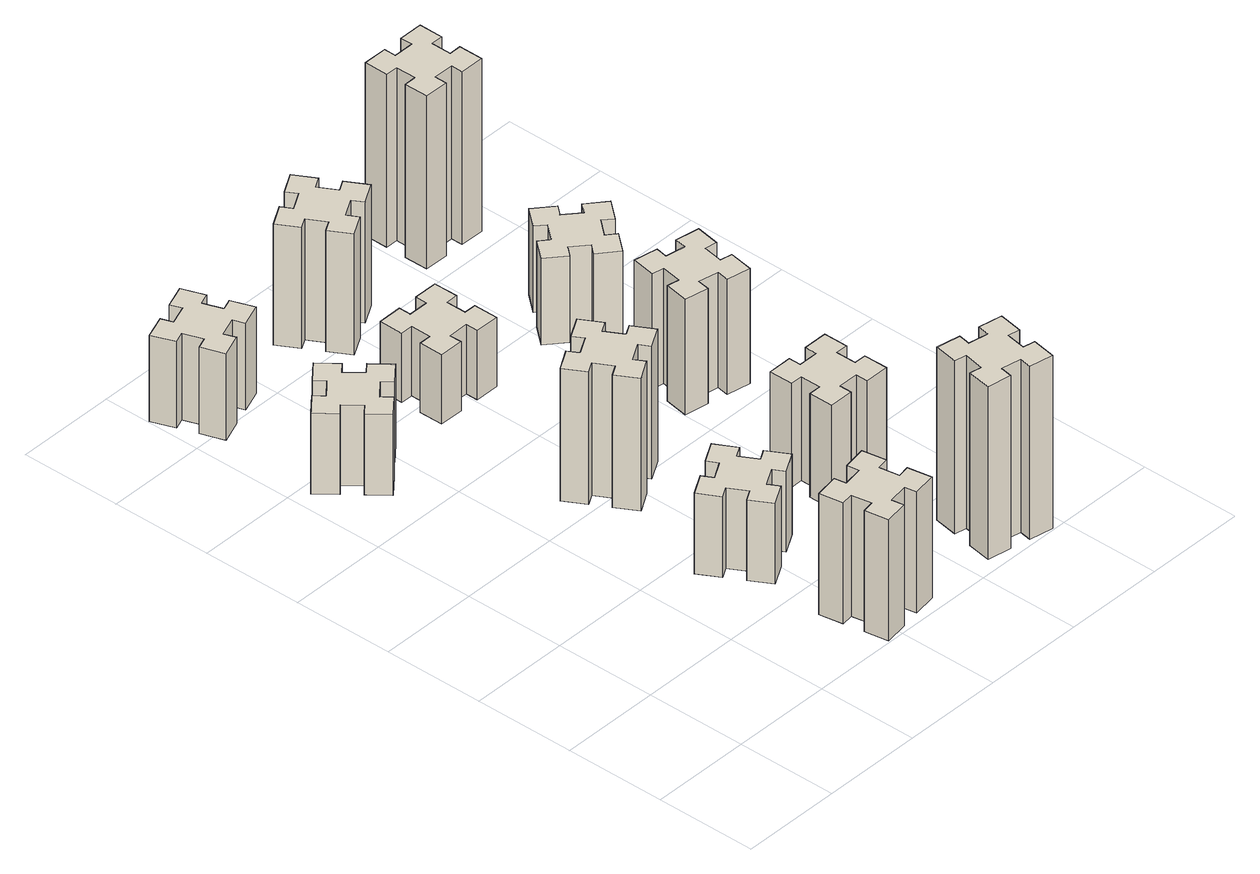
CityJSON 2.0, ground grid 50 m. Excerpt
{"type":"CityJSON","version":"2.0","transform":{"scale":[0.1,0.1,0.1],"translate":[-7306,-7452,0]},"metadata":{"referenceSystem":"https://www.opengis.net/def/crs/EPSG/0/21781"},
"CityObjects":{
"building1":{"type":"Building","attributes":{"class":"1000","function":"1000","usage":"1000","yearOfConstruction":2016,"roofType":"1000","measuredHeight":42,"storeysAboveGround":30,"storeysBelowGround":0},"geometry":[{"type":"Solid","lod":"1","boundaries":[[[[0,1,2,3,4,5,6,7,8,9,10,11,12,13,14,15,16,17,18,19]],[[17,16,20,21]],[[16,15,22,20]],[[15,14,23,22]],[[14,13,24,23]],[[13,12,25,24]],[[12,11,26,25]],[[11,10,27,26]],[[10,9,28,27]],[[9,8,29,28]],[[8,7,30,29]],[[7,6,31,30]],[[6,5,32,31]],[[5,4,33,32]],[[4,3,34,33]],[[3,2,35,34]],[[2,1,36,35]],[[1,0,37,36]],[[0,19,38,37]],[[19,18,39,38]],[[18,17,21,39]],[[24,25,26,27,28,29,30,31,32,33,34,35,36,37,38,39,21,20,22,23]]]]}]},
"building2":{"type":"Building","attributes":{"class":"1000","function":"1000","usage":"1000","yearOfConstruction":2016,"roofType":"1000","measuredHeight":63,"storeysAboveGround":30,"storeysBelowGround":0},"geometry":[{"type":"Solid","lod":"1","boundaries":[[[[40,41,42,43,44,45,46,47,48,49,50,51,52,53,54,55,56,57,58,59]],[[57,56,60,61]],[[56,55,62,60]],[[55,54,63,62]],[[54,53,64,63]],[[53,52,65,64]],[[52,51,66,65]],[[51,50,67,66]],[[50,49,68,67]],[[49,48,69,68]],[[48,47,70,69]],[[47,46,71,70]],[[46,45,72,71]],[[45,44,73,72]],[[44,43,74,73]],[[43,42,75,74]],[[42,41,76,75]],[[41,40,77,76]],[[40,59,78,77]],[[59,58,79,78]],[[58,57,61,79]],[[64,65,66,67,68,69,70,71,72,73,74,75,76,77,78,79,61,60,62,63]]]]}]},
"building3":{"type":"Building","attributes":{"class":"1000","function":"1000","usage":"1000","yearOfConstruction":2016,"roofType":"1000","measuredHeight":45,"storeysAboveGround":30,"storeysBelowGround":0},"geometry":[{"type":"Solid","lod":"1","boundaries":[[[[80,81,82,83,84,85,86,87,88,89,90,91,92,93,94,95,96,97,98,99]],[[97,96,100,101]],[[96,95,102,100]],[[95,94,103,102]],[[94,93,104,103]],[[93,92,105,104]],[[92,91,106,105]],[[91,90,107,106]],[[90,89,108,107]],[[89,88,109,108]],[[88,87,110,109]],[[87,86,111,110]],[[86,85,112,111]],[[85,84,113,112]],[[84,83,114,113]],[[83,82,115,114]],[[82,81,116,115]],[[81,80,117,116]],[[80,99,118,117]],[[99,98,119,118]],[[98,97,101,119]],[[104,105,106,107,108,109,110,111,112,113,114,115,116,117,118,119,101,100,102,103]]]]}]},
"building4":{"type":"Building","attributes":{"class":"1000","function":"1000","usage":"1000","yearOfConstruction":2016,"roofType":"1000","measuredHeight":42,"storeysAboveGround":30,"storeysBelowGround":0},"geometry":[{"type":"Solid","lod":"1","boundaries":[[[[120,121,122,123,124,125,126,127,128,129,130,131,132,133,134,135,136,137,138,139]],[[137,136,140,141]],[[136,135,142,140]],[[135,134,143,142]],[[134,133,144,143]],[[133,132,145,144]],[[132,131,146,145]],[[131,130,147,146]],[[130,129,148,147]],[[129,128,149,148]],[[128,127,150,149]],[[127,126,151,150]],[[126,125,152,151]],[[125,124,153,152]],[[124,123,154,153]],[[123,122,155,154]],[[122,121,156,155]],[[121,120,157,156]],[[120,139,158,157]],[[139,138,159,158]],[[138,137,141,159]],[[144,145,146,147,148,149,150,151,152,153,154,155,156,157,158,159,141,140,142,143]]]]}]},
"building5":{"type":"Building","attributes":{"class":"1000","function":"1000","usage":"1000","yearOfConstruction":2016,"roofType":"1000","measuredHeight":69,"storeysAboveGround":30,"storeysBelowGround":0},"geometry":[{"type":"Solid","lod":"1","boundaries":[[[[160,161,162,163,164,165,166,167,168,169,170,171,172,173,174,175,176,177,178,179]],[[177,176,180,181]],[[176,175,182,180]],[[175,174,183,182]],[[174,173,184,183]],[[173,172,185,184]],[[172,171,186,185]],[[171,170,187,186]],[[170,169,188,187]],[[169,168,189,188]],[[168,167,190,189]],[[167,166,191,190]],[[166,165,192,191]],[[165,164,193,192]],[[164,163,194,193]],[[163,162,195,194]],[[162,161,196,195]],[[161,160,197,196]],[[160,179,198,197]],[[179,178,199,198]],[[178,177,181,199]],[[184,185,186,187,188,189,190,191,192,193,194,195,196,197,198,199,181,180,182,183]]]]}]},
"building6":{"type":"Building","attributes":{"class":"1000","function":"1000","usage":"1000","yearOfConstruction":2016,"roofType":"1000","measuredHeight":36,"storeysAboveGround":30,"storeysBelowGround":0},"geometry":[{"type":"Solid","lod":"1","boundaries":[[[[200,201,202,203,204,205,206,207,208,209,210,211,212,213,214,215,216,217,218,219]],[[217,216,220,221]],[[216,215,222,220]],[[215,214,223,222]],[[214,213,224,223]],[[213,212,225,224]],[[212,211,226,225]],[[211,210,227,226]],[[210,209,228,227]],[[209,208,229,228]],[[208,207,230,229]],[[207,206,231,230]],[[206,205,232,231]],[[205,204,233,232]],[[204,203,234,233]],[[203,202,235,234]],[[202,201,236,235]],[[201,200,237,236]],[[200,219,238,237]],[[219,218,239,238]],[[218,217,221,239]],[[224,225,226,227,228,229,230,231,232,233,234,235,236,237,238,239,221,220,222,223]]]]}]},
"building7":{"type":"Building","attributes":{"class":"1000","function":"1000","usage":"1000","yearOfConstruction":2016,"roofType":"1000","measuredHeight":90,"storeysAboveGround":30,"storeysBelowGround":0},"geometry":[{"type":"Solid","lod":"1","boundaries":[[[[240,241,242,243,244,245,246,247,248,249,250,251,252,253,254,255,256,257,258,259]],[[257,256,260,261]],[[256,255,262,260]],[[255,254,263,262]],[[254,253,264,263]],[[253,252,265,264]],[[252,251,266,265]],[[251,250,267,266]],[[250,249,268,267]],[[249,248,269,268]],[[248,247,270,269]],[[247,246,271,270]],[[246,245,272,271]],[[245,244,273,272]],[[244,243,274,273]],[[243,242,275,274]],[[242,241,276,275]],[[241,240,277,276]],[[240,259,278,277]],[[259,258,279,278]],[[258,257,261,279]],[[264,265,266,267,268,269,270,271,272,273,274,275,276,277,278,279,261,260,262,263]]]]}]},
"building8":{"type":"Building","attributes":{"class":"1000","function":"1000","usage":"1000","yearOfConstruction":2016,"roofType":"1000","measuredHeight":54,"storeysAboveGround":30,"storeysBelowGround":0},"geometry":[{"type":"Solid","lod":"1","boundaries":[[[[280,281,282,283,284,285,286,287,288,289,290,291,292,293,294,295,296,297,298,299]],[[297,296,300,301]],[[296,295,302,300]],[[295,294,303,302]],[[294,293,304,303]],[[293,292,305,304]],[[292,291,306,305]],[[291,290,307,306]],[[290,289,308,307]],[[289,288,309,308]],[[288,287,310,309]],[[287,286,311,310]],[[286,285,312,311]],[[285,284,313,312]],[[284,283,314,313]],[[283,282,315,314]],[[282,281,316,315]],[[281,280,317,316]],[[280,299,318,317]],[[299,298,319,318]],[[298,297,301,319]],[[304,305,306,307,308,309,310,311,312,313,314,315,316,317,318,319,301,300,302,303]]]]}]},
"building9":{"type":"Building","attributes":{"class":"1000","function":"1000","usage":"1000","yearOfConstruction":2016,"roofType":"1000","measuredHeight":63,"storeysAboveGround":30,"storeysBelowGround":0},"geometry":[{"type":"Solid","lod":"1","boundaries":[[[[320,321,322,323,324,325,326,327,328,329,330,331,332,333,334,335,336,337,338,339]],[[337,336,340,341]],[[336,335,342,340]],[[335,334,343,342]],[[334,333,344,343]],[[333,332,345,344]],[[332,331,346,345]],[[331,330,347,346]],[[330,329,348,347]],[[329,328,349,348]],[[328,327,350,349]],[[327,326,351,350]],[[326,325,352,351]],[[325,324,353,352]],[[324,323,354,353]],[[323,322,355,354]],[[322,321,356,355]],[[321,320,357,356]],[[320,339,358,357]],[[339,338,359,358]],[[338,337,341,359]],[[344,345,346,347,348,349,350,351,352,353,354,355,356,357,358,359,341,340,342,343]]]]}]},
"building10":{"type":"Building","attributes":{"class":"1000","function":"1000","usage":"1000","yearOfConstruction":2016,"roofType":"1000","measuredHeight":60,"storeysAboveGround":30,"storeysBelowGround":0},"geometry":[{"type":"Solid","lod":"1","boundaries":[[[[360,361,362,363,364,365,366,367,368,369,370,371,372,373,374,375,376,377,378,379]],[[377,376,380,381]],[[376,375,382,380]],[[375,374,383,382]],[[374,373,384,383]],[[373,372,385,384]],[[372,371,386,385]],[[371,370,387,386]],[[370,369,388,387]],[[369,368,389,388]],[[368,367,390,389]],[[367,366,391,390]],[[366,365,392,391]],[[365,364,393,392]],[[364,363,394,393]],[[363,362,395,394]],[[362,361,396,395]],[[361,360,397,396]],[[360,379,398,397]],[[379,378,399,398]],[[378,377,381,399]],[[384,385,386,387,388,389,390,391,392,393,394,395,396,397,398,399,381,380,382,383]]]]}]},
"building11":{"type":"Building","attributes":{"class":"1000","function":"1000","usage":"1000","yearOfConstruction":2016,"roofType":"1000","measuredHeight":45,"storeysAboveGround":30,"storeysBelowGround":0},"geometry":[{"type":"Solid","lod":"1","boundaries":[[[[400,401,402,403,404,405,406,407,408,409,410,411,412,413,414,415,416,417,418,419]],[[417,416,420,421]],[[416,415,422,420]],[[415,414,423,422]],[[414,413,424,423]],[[413,412,425,424]],[[412,411,426,425]],[[411,410,427,426]],[[410,409,428,427]],[[409,408,429,428]],[[408,407,430,429]],[[407,406,431,430]],[[406,405,432,431]],[[405,404,433,432]],[[404,403,434,433]],[[403,402,435,434]],[[402,401,436,435]],[[401,400,437,436]],[[400,419,438,437]],[[419,418,439,438]],[[418,417,421,439]],[[424,425,426,427,428,429,430,431,432,433,434,435,436,437,438,439,421,420,422,423]]]]}]},
"building12":{"type":"Building","attributes":{"class":"1000","function":"1000","usage":"1000","yearOfConstruction":2016,"roofType":"1000","measuredHeight":90,"storeysAboveGround":30,"storeysBelowGround":0},"geometry":[{"type":"Solid","lod":"1","boundaries":[[[[440,441,442,443,444,445,446,447,448,449,450,451,452,453,454,455,456,457,458,459]],[[457,456,460,461]],[[456,455,462,460]],[[455,454,463,462]],[[454,453,464,463]],[[453,452,465,464]],[[452,451,466,465]],[[451,450,467,466]],[[450,449,468,467]],[[449,448,469,468]],[[448,447,470,469]],[[447,446,471,470]],[[446,445,472,471]],[[445,444,473,472]],[[444,443,474,473]],[[443,442,475,474]],[[442,441,476,475]],[[441,440,477,476]],[[440,459,478,477]],[[459,458,479,478]],[[458,457,461,479]],[[464,465,466,467,468,469,470,471,472,473,474,475,476,477,478,479,461,460,462,463]]]]}]}
},
"vertices":[
[358,2309,0],[434,2373,0],[473,2327,0],[565,2404,0],[488,2496,0],[442,2458,0],[377,2534,0],[423,2573,0],[346,2665,0],[254,2588,0],[293,2542,0],[216,2477,0],[178,2523,0],[86,2446,0],[163,2354,0],[209,2393,0],[273,2316,0],[227,2278,0],[304,2186,0],[396,2263,0],[273,2316,420],[227,2278,420],[209,2393,420],[163,2354,420],[86,2446,420],[178,2523,420],[216,2477,420],[293,2542,420],[254,2588,420],[346,2665,420],[423,2573,420],[377,2534,420],[442,2458,420],[488,2496,420],[565,2404,420],[473,2327,420],[434,2373,420],[358,2309,420],[396,2263,420],[304,2186,420],
[1035,88,0],[1134,106,0],[1144,47,0],[1262,67,0],[1241,186,0],[1182,175,0],[1165,274,0],[1224,284,0],[1203,402,0],[1085,381,0],[1095,322,0],[997,305,0],[987,364,0],[868,343,0],[889,225,0],[948,235,0],[966,137,0],[907,127,0],[927,8,0],[1046,29,0],[966,137,630],[907,127,630],[948,235,630],[889,225,630],[868,343,630],[987,364,630],[997,305,630],[1095,322,630],[1085,381,630],[1203,402,630],[1224,284,630],[1165,274,630],[1182,175,630],[1241,186,630],[1262,67,630],[1144,47,630],[1134,106,630],[1035,88,630],[1046,29,630],[927,8,630],
[235,3286,0],[141,3252,0],[120,3308,0],[7,3267,0],[49,3154,0],[105,3175,0],[139,3081,0],[83,3060,0],[124,2947,0],[237,2989,0],[216,3045,0],[310,3079,0],[330,3023,0],[443,3064,0],[402,3177,0],[346,3156,0],[312,3250,0],[368,3270,0],[327,3383,0],[214,3342,0],[312,3250,450],[368,3270,450],[346,3156,450],[402,3177,450],[443,3064,450],[330,3023,450],[310,3079,450],[216,3045,450],[237,2989,450],[124,2947,450],[83,3060,450],[139,3081,450],[105,3175,450],[49,3154,450],[7,3267,450],[120,3308,450],[141,3252,450],[235,3286,450],[214,3342,450],[327,3383,450],
[954,966,0],[867,916,0],[837,968,0],[733,908,0],[793,804,0],[845,834,0],[895,747,0],[843,717,0],[903,613,0],[1007,673,0],[977,725,0],[1064,775,0],[1094,723,0],[1198,783,0],[1138,887,0],[1086,857,0],[1036,944,0],[1088,974,0],[1028,1078,0],[924,1018,0],[1036,944,420],[1088,974,420],[1086,857,420],[1138,887,420],[1198,783,420],[1094,723,420],[1064,775,420],[977,725,420],[1007,673,420],[903,613,420],[843,717,420],[895,747,420],[845,834,420],[793,804,420],[733,908,420],[837,968,420],[867,916,420],[954,966,420],[924,1018,420],[1028,1078,420],
[845,1574,0],[895,1487,0],[843,1457,0],[903,1353,0],[1007,1413,0],[977,1465,0],[1064,1515,0],[1094,1463,0],[1198,1523,0],[1138,1627,0],[1086,1597,0],[1036,1684,0],[1088,1714,0],[1028,1818,0],[924,1758,0],[954,1706,0],[867,1656,0],[837,1708,0],[733,1648,0],[793,1544,0],[867,1656,690],[837,1708,690],[954,1706,690],[924,1758,690],[1028,1818,690],[1088,1714,690],[1036,1684,690],[1086,1597,690],[1138,1627,690],[1198,1523,690],[1094,1463,690],[1064,1515,690],[977,1465,690],[1007,1413,690],[903,1353,690],[843,1457,690],[895,1487,690],[845,1574,690],[793,1544,690],[733,1648,690],
[1015,2635,0],[915,2635,0],[915,2695,0],[795,2695,0],[795,2575,0],[855,2575,0],[855,2475,0],[795,2475,0],[795,2355,0],[915,2355,0],[915,2415,0],[1015,2415,0],[1015,2355,0],[1135,2355,0],[1135,2475,0],[1075,2475,0],[1075,2575,0],[1135,2575,0],[1135,2695,0],[1015,2695,0],[1075,2575,360],[1135,2575,360],[1075,2475,360],[1135,2475,360],[1135,2355,360],[1015,2355,360],[1015,2415,360],[915,2415,360],[915,2355,360],[795,2355,360],[795,2475,360],[855,2475,360],[855,2575,360],[795,2575,360],[795,2695,360],[915,2695,360],[915,2635,360],[1015,2635,360],[1015,2695,360],[1135,2695,360],
[1706,274,0],[1688,175,0],[1629,186,0],[1608,67,0],[1727,47,0],[1737,106,0],[1835,88,0],[1825,29,0],[1943,8,0],[1964,127,0],[1905,137,0],[1922,235,0],[1981,225,0],[2002,343,0],[1884,364,0],[1874,305,0],[1775,322,0],[1786,381,0],[1667,402,0],[1647,284,0],[1775,322,900],[1786,381,900],[1874,305,900],[1884,364,900],[2002,343,900],[1981,225,900],[1922,235,900],[1905,137,900],[1964,127,900],[1943,8,900],[1825,29,900],[1835,88,900],[1737,106,900],[1727,47,900],[1608,67,900],[1629,186,900],[1688,175,900],[1706,274,900],[1647,284,900],[1667,402,900],
[1555,835,0],[1655,835,0],[1655,775,0],[1775,775,0],[1775,895,0],[1715,895,0],[1715,995,0],[1775,995,0],[1775,1115,0],[1655,1115,0],[1655,1055,0],[1555,1055,0],[1555,1115,0],[1435,1115,0],[1435,995,0],[1495,995,0],[1495,895,0],[1435,895,0],[1435,775,0],[1555,775,0],[1495,895,540],[1435,895,540],[1495,995,540],[1435,995,540],[1435,1115,540],[1555,1115,540],[1555,1055,540],[1655,1055,540],[1655,1115,540],[1775,1115,540],[1775,995,540],[1715,995,540],[1715,895,540],[1775,895,540],[1775,775,540],[1655,775,540],[1655,835,540],[1555,835,540],[1555,775,540],[1435,775,540],
[1086,3177,0],[1036,3264,0],[1088,3294,0],[1028,3398,0],[924,3338,0],[954,3286,0],[867,3236,0],[837,3288,0],[733,3228,0],[793,3124,0],[845,3154,0],[895,3067,0],[843,3037,0],[903,2933,0],[1007,2993,0],[977,3045,0],[1064,3095,0],[1094,3043,0],[1198,3103,0],[1138,3207,0],[1064,3095,630],[1094,3043,630],[977,3045,630],[1007,2993,630],[903,2933,630],[843,3037,630],[895,3067,630],[845,3154,630],[793,3124,630],[733,3228,630],[837,3288,630],[867,3236,630],[954,3286,630],[924,3338,630],[1028,3398,630],[1088,3294,630],[1036,3264,630],[1086,3177,630],[1138,3207,630],[1198,3103,630],
[1637,1686,0],[1735,1668,0],[1725,1609,0],[1843,1588,0],[1864,1707,0],[1805,1717,0],[1822,1815,0],[1881,1805,0],[1902,1923,0],[1784,1944,0],[1774,1885,0],[1675,1902,0],[1686,1961,0],[1567,1982,0],[1547,1864,0],[1606,1854,0],[1588,1755,0],[1529,1766,0],[1508,1647,0],[1627,1627,0],[1588,1755,600],[1529,1766,600],[1606,1854,600],[1547,1864,600],[1567,1982,600],[1686,1961,600],[1675,1902,600],[1774,1885,600],[1784,1944,600],[1902,1923,600],[1881,1805,600],[1822,1815,600],[1805,1717,600],[1864,1707,600],[1843,1588,600],[1725,1609,600],[1735,1668,600],[1637,1686,600],[1627,1627,600],[1508,1647,600],
[1814,2477,0],[1738,2542,0],[1776,2588,0],[1684,2665,0],[1607,2573,0],[1653,2534,0],[1589,2458,0],[1543,2496,0],[1466,2404,0],[1558,2327,0],[1596,2373,0],[1673,2309,0],[1634,2263,0],[1726,2186,0],[1803,2278,0],[1757,2316,0],[1822,2393,0],[1868,2354,0],[1945,2446,0],[1853,2523,0],[1822,2393,450],[1868,2354,450],[1757,2316,450],[1803,2278,450],[1726,2186,450],[1634,2263,450],[1673,2309,450],[1596,2373,450],[1558,2327,450],[1466,2404,450],[1543,2496,450],[1589,2458,450],[1653,2534,450],[1607,2573,450],[1684,2665,450],[1776,2588,450],[1738,2542,450],[1814,2477,450],[1853,2523,450],[1945,2446,450],
[1655,3155,0],[1755,3155,0],[1755,3095,0],[1875,3095,0],[1875,3215,0],[1815,3215,0],[1815,3315,0],[1875,3315,0],[1875,3435,0],[1755,3435,0],[1755,3375,0],[1655,3375,0],[1655,3435,0],[1535,3435,0],[1535,3315,0],[1595,3315,0],[1595,3215,0],[1535,3215,0],[1535,3095,0],[1655,3095,0],[1595,3215,900],[1535,3215,900],[1595,3315,900],[1535,3315,900],[1535,3435,900],[1655,3435,900],[1655,3375,900],[1755,3375,900],[1755,3435,900],[1875,3435,900],[1875,3315,900],[1815,3315,900],[1815,3215,900],[1875,3215,900],[1875,3095,900],[1755,3095,900],[1755,3155,900],[1655,3155,900],[1655,3095,900],[1535,3095,900]
]}
